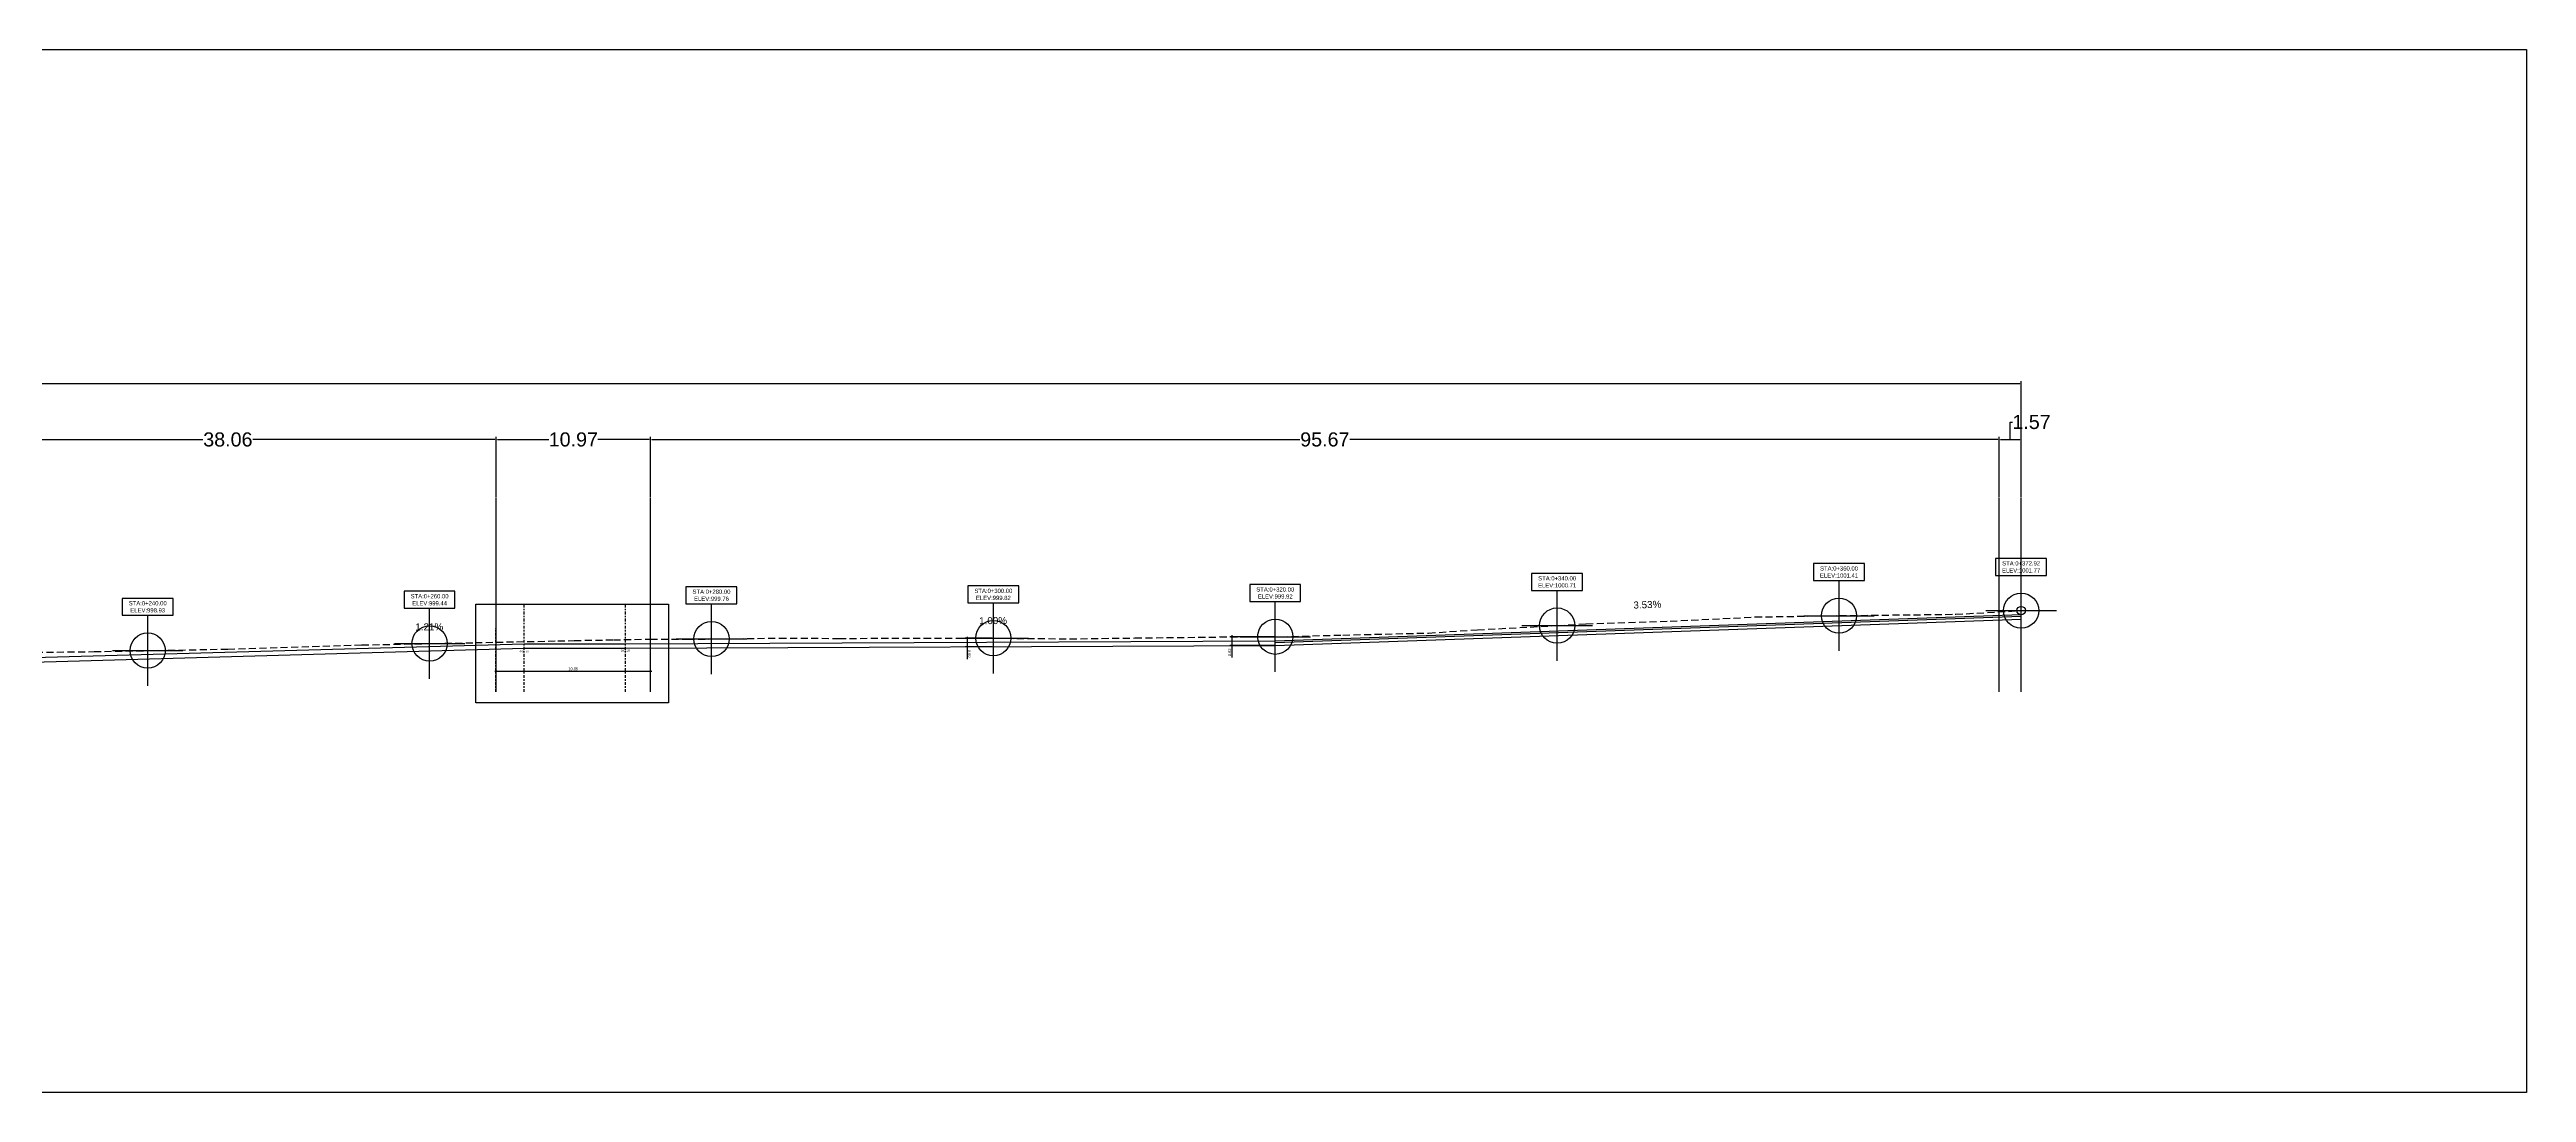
# Model space of a CAD drawing. Header units: metres. Extents: x -977055 to 805873, y -1033982 to 242021.
# Drawn here: x 1594.5 to 1770.3, y 959.3 to 1033.3 of the extents above; entities that cross this region are included whole.
import ezdxf

# ---------------------------------------------------------------- set-up
doc = ezdxf.new("R2010")
doc.units = ezdxf.units.M
doc.header["$PDMODE"] = 32
doc.header["$PDSIZE"] = 1.5
doc.linetypes.add('CENTRO1', pattern=[0.44, 0.2, -0.08, 0.08, -0.08])
doc.linetypes.add('DASHED', pattern=[0.75, 0.5, -0.25])
for name, color, linetype in [('12-CONDICIONES EXISTENTES', 2, 'Continuous'), ('C-ROAD-PROF', 1, 'DASHED'), ('C-ROAD-PROF-PROP', 150, 'Continuous'), ('C-ROAD-PROF-TEXT', 11, 'Continuous'), ('linea 1', 1, 'Continuous'), ('PUNTOS V', 4, 'Continuous')]:
    doc.layers.add(name, color=color, linetype=linetype)
doc.styles.add('CITY2', font='stylu.ttf', dxfattribs={"height": 0.2})
doc.styles.get("Standard").update_dxf_attribs({"font": 'arial.ttf'})
doc.dimstyles.new('Copia(2) de Standard', dxfattribs={"dimtxt": 1, "dimasz": 0.1, "dimexe": 0.18, "dimexo": 0.0625, "dimgap": 0.09, "dimtad": 0, "dimtih": 1, "dimtoh": 1, "dimzin": 0, "dimdsep": 46, "dimtxsty": 'Standard', "dimcen": 0.09, "dimadec": 0, "dimazin": 0, "dimtfac": 1, "dimtofl": 0, "dimtmove": 0, "dimatfit": 3, "dimfxl": 1, "dimtolj": 1, "dimtzin": 0, "dimarcsym": 0})
doc.dimstyles.new('COTAS2', dxfattribs={"dimtxt": 0.02, "dimasz": 0.1, "dimexe": 0.15, "dimexo": 0.08, "dimgap": 0.05, "dimtad": 1, "dimzin": 0, "dimdsep": 46, "dimtxsty": 'CITY2', "dimblk": 'ARCHTICK', "dimcen": 1, "dimdle": 0.1, "dimclrd": 1, "dimclre": 1, "dimclrt": 2, "dimadec": 0, "dimazin": 0, "dimtfac": 1, "dimtofl": 0, "dimtmove": 0, "dimatfit": 3, "dimldrblk": 'ARCHTICK', "dimfxl": 0.18, "dimtolj": 1, "dimtzin": 0, "dimarcsym": 0})

# ---------------------------------------------------------------- blocks, each defined once
blk = doc.blocks.new('*U2847')
at = {"layer": 'C-ROAD-PROF', "color": 1, "linetype": 'DASHED', "lineweight": -3}
for p, q in [((1776.05, 1201.77), (1781.73, 1202.07)), ((1781.73, 1202.07), (1783.76, 1202.2)), ((1783.76, 1202.2), (1789.72, 1202.39)), ((1789.72, 1202.39), (1795.74, 1202.68)), ((1795.74, 1202.68), (1801.74, 1202.78)), ((1801.74, 1202.78), (1809.94, 1202.87)), ((1809.94, 1202.87), (1809.94, 1202.87)), ((1809.94, 1202.87), (1809.96, 1202.87)), ((1809.96, 1202.87), (1809.98, 1202.87)), ((1809.98, 1202.87), (1814.62, 1203.13)), ((1677.89, 1200.22), (1687.38, 1200.4)), ((1687.38, 1200.4), (1696.89, 1200.7)), ((1696.89, 1200.7), (1702.02, 1200.8)), ((1702.02, 1200.8), (1704.94, 1200.86)), ((1704.94, 1200.86), (1706.41, 1200.89)), ((1706.41, 1200.89), (1707.87, 1200.92)), ((1707.87, 1200.92), (1710.79, 1200.98)), ((1710.79, 1200.98), (1711.96, 1201.01)), ((1711.96, 1201.01), (1714.74, 1201.06)), ((1714.74, 1201.06), (1717.37, 1201.11)), ((1717.37, 1201.11), (1717.37, 1201.11)), ((1717.37, 1201.11), (1720, 1201.11)), ((1720, 1201.11), (1721.97, 1201.12)), ((1721.97, 1201.12), (1726.53, 1201.18)), ((1726.53, 1201.18), (1730.75, 1201.16)), ((1730.75, 1201.16), (1736.78, 1201.18)), ((1736.78, 1201.18), (1741.11, 1201.18)), ((1741.11, 1201.18), (1747.13, 1201.13)), ((1747.13, 1201.13), (1751.74, 1201.19)), ((1751.74, 1201.19), (1757.77, 1201.26)), ((1757.77, 1201.26), (1762.1, 1201.28)), ((1762.1, 1201.28), (1766.5, 1201.4)), ((1766.5, 1201.4), (1772.57, 1201.54)), ((1772.57, 1201.54), (1776.05, 1201.77)), ((1776.05, 1201.77), (1776.05, 1201.77)), ((1466.9, 1198.48), (1470.4, 1198.76)), ((1470.4, 1198.76), (1477.4, 1198.73)), ((1477.4, 1198.73), (1486.18, 1198.8)), ((1486.18, 1198.8), (1491.56, 1198.78)), ((1491.56, 1198.78), (1496.94, 1198.75)), ((1496.94, 1198.75), (1505.71, 1198.82)), ((1505.71, 1198.82), (1508.97, 1199.04)), ((1508.97, 1199.04), (1509.56, 1199.08)), ((1509.56, 1199.08), (1510.16, 1199.08)), ((1510.16, 1199.08), (1515.21, 1199.05)), ((1515.21, 1199.05), (1520.18, 1199.05)), ((1520.18, 1199.05), (1520.79, 1199.05)), ((1520.79, 1199.05), (1521.39, 1199.05)), ((1521.39, 1199.05), (1530.28, 1198.98)), ((1530.28, 1198.98), (1539.76, 1198.88)), ((1539.76, 1198.88), (1549.29, 1198.85)), ((1549.29, 1198.85), (1559.25, 1198.83)), ((1559.25, 1198.83), (1564.36, 1198.92)), ((1559.25, 1198.83), (1559.25, 1198.83)), ((1564.36, 1198.92), (1569.9, 1198.97)), ((1569.9, 1198.97), (1569.96, 1198.97)), ((1569.96, 1198.97), (1569.96, 1198.97)), ((1569.96, 1198.97), (1569.97, 1198.97)), ((1569.97, 1198.97), (1570.03, 1198.97)), ((1570.03, 1198.97), (1579.48, 1199)), ((1579.48, 1199), (1588.96, 1199)), ((1588.96, 1199), (1598.47, 1199.17)), ((1598.47, 1199.17), (1607.98, 1199.29)), ((1607.98, 1199.29), (1613.56, 1199.34)), ((1613.56, 1199.34), (1619.16, 1199.35)), ((1619.16, 1199.35), (1628.66, 1199.46)), ((1628.66, 1199.46), (1638.16, 1199.55)), ((1638.16, 1199.55), (1647.67, 1199.69)), ((1647.67, 1199.69), (1657.11, 1199.95)), ((1657.11, 1199.95), (1657.17, 1199.95)), ((1657.17, 1199.95), (1657.23, 1199.96)), ((1657.23, 1199.96), (1662.78, 1200.02)), ((1662.78, 1200.02), (1668.23, 1200.11)), ((1668.23, 1200.11), (1668.37, 1200.12)), ((1668.37, 1200.12), (1668.51, 1200.12)), ((1668.51, 1200.12), (1677.89, 1200.22)), ((1441.72, 1197.77), (1441.91, 1197.77)), ((1441.91, 1197.77), (1447.93, 1197.98)), ((1447.93, 1197.98), (1456.25, 1198.27)), ((1456.25, 1198.27), (1461.85, 1198.39)), ((1461.85, 1198.39), (1466.9, 1198.48))]:
    blk.add_line(p, q, dxfattribs=at)
blk = doc.blocks.new('*U2860')
at = {"layer": 'C-ROAD-PROF-TEXT', "color": 11, "linetype": 'Continuous', "lineweight": -3}
for p, q in [((1679.89, 1204), (1679.89, 1202.8)), ((1683.5, 1204), (1679.89, 1204)), ((1683.5, 1202.8), (1683.5, 1204)), ((1679.89, 1202.8), (1683.5, 1202.8)), ((1681.7, 1197.8), (1681.7, 1202.8)), ((1679.2, 1200.3), (1684.2, 1200.3))]:
    blk.add_line(p, q, dxfattribs=at)
blk.add_circle((1681.7, 1200.3), 1.25, dxfattribs=at)
at = {"layer": 'C-ROAD-PROF-TEXT', "color": 11, "linetype": 'Continuous', "lineweight": -3, "insert": (1681.7, 1203), "char_height": 0.3, "attachment_point": 8}
blk.add_mtext('STA:0+240.00\\PELEV:998.93', dxfattribs=at)
blk = doc.blocks.new('*U2861')
at = {"layer": 'C-ROAD-PROF-TEXT', "color": 11, "linetype": 'Continuous', "lineweight": -3}
for p, q in [((1699.89, 1204.5), (1699.89, 1203.3)), ((1703.5, 1204.5), (1699.89, 1204.5)), ((1703.5, 1203.3), (1703.5, 1204.5)), ((1699.89, 1203.3), (1703.5, 1203.3)), ((1701.7, 1198.3), (1701.7, 1203.3)), ((1699.2, 1200.8), (1704.2, 1200.8))]:
    blk.add_line(p, q, dxfattribs=at)
blk.add_circle((1701.7, 1200.8), 1.25, dxfattribs=at)
at = {"layer": 'C-ROAD-PROF-TEXT', "color": 11, "linetype": 'Continuous', "lineweight": -3, "insert": (1701.7, 1203.5), "char_height": 0.3, "attachment_point": 8}
blk.add_mtext('STA:0+260.00\\PELEV:999.44', dxfattribs=at)
blk = doc.blocks.new('*U2862')
at = {"layer": 'C-ROAD-PROF-TEXT', "color": 11, "linetype": 'Continuous', "lineweight": -3}
for p, q in [((1719.89, 1204.82), (1719.89, 1203.62)), ((1723.5, 1204.82), (1719.89, 1204.82)), ((1723.5, 1203.62), (1723.5, 1204.82)), ((1719.89, 1203.62), (1723.5, 1203.62)), ((1721.7, 1198.62), (1721.7, 1203.62)), ((1719.2, 1201.12), (1724.2, 1201.12))]:
    blk.add_line(p, q, dxfattribs=at)
blk.add_circle((1721.7, 1201.12), 1.25, dxfattribs=at)
at = {"layer": 'C-ROAD-PROF-TEXT', "color": 11, "linetype": 'Continuous', "lineweight": -3, "insert": (1721.7, 1203.82), "char_height": 0.3, "attachment_point": 8}
blk.add_mtext('STA:0+280.00\\PELEV:999.76', dxfattribs=at)
blk = doc.blocks.new('*U2863')
at = {"layer": 'C-ROAD-PROF-TEXT', "color": 11, "linetype": 'Continuous', "lineweight": -3}
for p, q in [((1739.89, 1204.88), (1739.89, 1203.68)), ((1743.5, 1204.88), (1739.89, 1204.88)), ((1743.5, 1203.68), (1743.5, 1204.88)), ((1739.89, 1203.68), (1743.5, 1203.68)), ((1741.7, 1198.68), (1741.7, 1203.68)), ((1739.2, 1201.18), (1744.2, 1201.18))]:
    blk.add_line(p, q, dxfattribs=at)
blk.add_circle((1741.7, 1201.18), 1.25, dxfattribs=at)
at = {"layer": 'C-ROAD-PROF-TEXT', "color": 11, "linetype": 'Continuous', "lineweight": -3, "insert": (1741.7, 1203.88), "char_height": 0.3, "attachment_point": 8}
blk.add_mtext('STA:0+300.00\\PELEV:999.82', dxfattribs=at)
blk = doc.blocks.new('*U2864')
at = {"layer": 'C-ROAD-PROF-TEXT', "color": 11, "linetype": 'Continuous', "lineweight": -3}
for p, q in [((1759.89, 1204.98), (1759.89, 1203.78)), ((1763.5, 1204.98), (1759.89, 1204.98)), ((1763.5, 1203.78), (1763.5, 1204.98)), ((1759.89, 1203.78), (1763.5, 1203.78)), ((1761.7, 1198.78), (1761.7, 1203.78)), ((1759.2, 1201.28), (1764.2, 1201.28))]:
    blk.add_line(p, q, dxfattribs=at)
blk.add_circle((1761.7, 1201.28), 1.25, dxfattribs=at)
at = {"layer": 'C-ROAD-PROF-TEXT', "color": 11, "linetype": 'Continuous', "lineweight": -3, "insert": (1761.7, 1203.98), "char_height": 0.3, "attachment_point": 8}
blk.add_mtext('STA:0+320.00\\PELEV:999.92', dxfattribs=at)
blk = doc.blocks.new('*U2865')
at = {"layer": 'C-ROAD-PROF-TEXT', "color": 11, "linetype": 'Continuous', "lineweight": -3}
for p, q in [((1779.89, 1205.77), (1779.89, 1204.57)), ((1783.5, 1205.77), (1779.89, 1205.77)), ((1783.5, 1204.57), (1783.5, 1205.77)), ((1779.89, 1204.57), (1783.5, 1204.57)), ((1781.7, 1199.57), (1781.7, 1204.57)), ((1779.2, 1202.07), (1784.2, 1202.07))]:
    blk.add_line(p, q, dxfattribs=at)
blk.add_circle((1781.7, 1202.07), 1.25, dxfattribs=at)
at = {"layer": 'C-ROAD-PROF-TEXT', "color": 11, "linetype": 'Continuous', "lineweight": -3, "insert": (1781.7, 1204.77), "char_height": 0.3, "attachment_point": 8}
blk.add_mtext('STA:0+340.00\\PELEV:1000.71', dxfattribs=at)
blk = doc.blocks.new('*U2866')
at = {"layer": 'C-ROAD-PROF-TEXT', "color": 11, "linetype": 'Continuous', "lineweight": -3}
for p, q in [((1799.89, 1206.47), (1799.89, 1205.27)), ((1803.5, 1206.47), (1799.89, 1206.47)), ((1803.5, 1205.27), (1803.5, 1206.47)), ((1799.89, 1205.27), (1803.5, 1205.27)), ((1801.7, 1200.27), (1801.7, 1205.27)), ((1799.2, 1202.77), (1804.2, 1202.77))]:
    blk.add_line(p, q, dxfattribs=at)
blk.add_circle((1801.7, 1202.77), 1.25, dxfattribs=at)
at = {"layer": 'C-ROAD-PROF-TEXT', "color": 11, "linetype": 'Continuous', "lineweight": -3, "insert": (1801.7, 1205.47), "char_height": 0.3, "attachment_point": 8}
blk.add_mtext('STA:0+360.00\\PELEV:1001.41', dxfattribs=at)
blk = doc.blocks.new('*U2867')
at = {"layer": 'C-ROAD-PROF-TEXT', "color": 11, "linetype": 'Continuous', "lineweight": -3}
for p, q in [((1812.81, 1206.83), (1812.81, 1205.63)), ((1816.42, 1206.83), (1812.81, 1206.83)), ((1812.81, 1205.63), (1816.42, 1205.63)), ((1814.62, 1200.63), (1814.62, 1205.63)), ((1816.42, 1205.63), (1816.42, 1206.83)), ((1812.12, 1203.13), (1817.12, 1203.13))]:
    blk.add_line(p, q, dxfattribs=at)
blk.add_circle((1814.62, 1203.13), 1.25, dxfattribs=at)
at = {"layer": 'C-ROAD-PROF-TEXT', "color": 11, "linetype": 'Continuous', "lineweight": -3, "insert": (1814.62, 1205.83), "char_height": 0.3, "attachment_point": 8}
blk.add_mtext('STA:0+372.92\\PELEV:1001.77', dxfattribs=at)
blk = doc.blocks.new('*D2875')
at = {"layer": 'Defpoints', "color": 0, "transparency": 16777216}
for p in [(1626.23, 1005.63), (1588.17, 1001.46), (1626.23, 1001.46)]:
    blk.add_point(p, dxfattribs=at)
at = {"layer": 'linea 1', "color": 0, "lineweight": -2, "transparency": 16777216}
for p, q in [((1588.17, 1001.52), (1588.17, 1005.81)), ((1588.27, 1005.63), (1605.42, 1005.63)), ((1626.13, 1005.63), (1608.98, 1005.63)), ((1626.23, 1001.52), (1626.23, 1005.81))]:
    blk.add_line(p, q, dxfattribs=at)
at = {"layer": 'linea 1', "color": 0, "transparency": 16777216}
for points in [[(1588.27, 1005.64), (1588.27, 1005.61), (1588.17, 1005.63)], [(1626.13, 1005.64), (1626.13, 1005.61), (1626.23, 1005.63)]]:
    blk.add_solid(points, dxfattribs=at)
at = {"layer": 'linea 1', "color": 0, "transparency": 16777216, "insert": (1607.2, 1005.63), "char_height": 1, "attachment_point": 5}
blk.add_mtext('\\A1;38.06', dxfattribs=at)
blk = doc.blocks.new('*D2876')
at = {"layer": 'Defpoints', "color": 0, "transparency": 16777216}
for p in [(1637.19, 1005.63), (1626.23, 1001.46), (1637.19, 1001.46)]:
    blk.add_point(p, dxfattribs=at)
at = {"layer": 'linea 1', "color": 0, "lineweight": -2, "transparency": 16777216}
for p, q in [((1626.23, 1001.52), (1626.23, 1005.81)), ((1626.33, 1005.63), (1629.98, 1005.63)), ((1637.09, 1005.63), (1633.44, 1005.63)), ((1637.19, 1001.52), (1637.19, 1005.81))]:
    blk.add_line(p, q, dxfattribs=at)
at = {"layer": 'linea 1', "color": 0, "transparency": 16777216}
for points in [[(1626.33, 1005.64), (1626.33, 1005.61), (1626.23, 1005.63)], [(1637.09, 1005.64), (1637.09, 1005.61), (1637.19, 1005.63)]]:
    blk.add_solid(points, dxfattribs=at)
at = {"layer": 'linea 1', "color": 0, "transparency": 16777216, "insert": (1631.71, 1005.63), "char_height": 1, "attachment_point": 5}
blk.add_mtext('\\A1;10.97', dxfattribs=at)
blk = doc.blocks.new('*D2877')
at = {"layer": 'Defpoints', "color": 0, "transparency": 16777216}
for p in [(1732.87, 1005.63), (1637.19, 1001.46), (1732.87, 1001.46)]:
    blk.add_point(p, dxfattribs=at)
at = {"layer": 'linea 1', "color": 0, "lineweight": -2, "transparency": 16777216}
for p, q in [((1637.19, 1001.52), (1637.19, 1005.81)), ((1637.29, 1005.63), (1683.25, 1005.63)), ((1732.77, 1005.63), (1686.81, 1005.63)), ((1732.87, 1001.52), (1732.87, 1005.81))]:
    blk.add_line(p, q, dxfattribs=at)
at = {"layer": 'linea 1', "color": 0, "transparency": 16777216}
for points in [[(1637.29, 1005.64), (1637.29, 1005.61), (1637.19, 1005.63)], [(1732.77, 1005.64), (1732.77, 1005.61), (1732.87, 1005.63)]]:
    blk.add_solid(points, dxfattribs=at)
at = {"layer": 'linea 1', "color": 0, "transparency": 16777216, "insert": (1685.03, 1005.63), "char_height": 1, "attachment_point": 5}
blk.add_mtext('\\A1;95.67', dxfattribs=at)
blk = doc.blocks.new('*D2878')
at = {"layer": 'Defpoints', "color": 0, "transparency": 16777216}
for p in [(1734.44, 1005.63), (1732.87, 1001.46), (1734.44, 1001.46)]:
    blk.add_point(p, dxfattribs=at)
at = {"layer": 'linea 1', "color": 0, "lineweight": -2, "transparency": 16777216}
for p, q in [((1732.87, 1001.52), (1732.87, 1005.81)), ((1732.97, 1005.63), (1734.34, 1005.63)), ((1733.65, 1005.63), (1733.65, 1006.87)), ((1733.65, 1006.87), (1733.83, 1006.87)), ((1734.44, 1001.52), (1734.44, 1005.81))]:
    blk.add_line(p, q, dxfattribs=at)
at = {"layer": 'linea 1', "color": 0, "transparency": 16777216}
for points in [[(1732.97, 1005.64), (1732.97, 1005.61), (1732.87, 1005.63)], [(1734.34, 1005.64), (1734.34, 1005.61), (1734.44, 1005.63)]]:
    blk.add_solid(points, dxfattribs=at)
at = {"layer": 'linea 1', "color": 0, "transparency": 16777216, "insert": (1735.17, 1006.87), "char_height": 1, "attachment_point": 5}
blk.add_mtext('\\A1;1.57', dxfattribs=at)
blk = doc.blocks.new('*D2879')
at = {"layer": 'Defpoints', "color": 0, "transparency": 16777216}
for p in [(1734.44, 1009.59), (1361.51, 1001.46), (1734.44, 1001.46)]:
    blk.add_point(p, dxfattribs=at)
at = {"layer": 'linea 1', "color": 0, "lineweight": -2, "transparency": 16777216}
for p, q in [((1361.51, 1001.52), (1361.51, 1009.77)), ((1361.61, 1009.59), (1545.81, 1009.59)), ((1734.34, 1009.59), (1550.14, 1009.59)), ((1734.44, 1001.52), (1734.44, 1009.77))]:
    blk.add_line(p, q, dxfattribs=at)
at = {"layer": 'linea 1', "color": 0, "transparency": 16777216}
for points in [[(1361.61, 1009.61), (1361.61, 1009.58), (1361.51, 1009.59)], [(1734.34, 1009.61), (1734.34, 1009.58), (1734.44, 1009.59)]]:
    blk.add_solid(points, dxfattribs=at)
at = {"layer": 'linea 1', "color": 0, "transparency": 16777216, "insert": (1547.97, 1009.59), "char_height": 1, "attachment_point": 5}
blk.add_mtext('\\A1;372.93', dxfattribs=at)
blk = doc.blocks.new('_ArchTick')
at = {"color": 0, "linetype": 'ByBlock', "const_width": 0.15}
blk.add_lwpolyline([(-0.5, -0.5), (0.5, 0.5)], dxfattribs=at)
blk = doc.blocks.new('*D4029')
at = {"layer": '12-CONDICIONES EXISTENTES', "color": 1, "lineweight": -2, "transparency": 16777216}
blk.add_line((1626.13, 989.2), (1637.28, 989.2), dxfattribs=at)
at = {"layer": '12-CONDICIONES EXISTENTES', "color": 1, "linetype": 'Continuous', "lineweight": -2, "transparency": 16777216}
for p, q in [((1626.23, 987.8), (1626.23, 989.35)), ((1637.18, 987.8), (1637.18, 989.35))]:
    blk.add_line(p, q, dxfattribs=at)
at = {"layer": 'Defpoints', "color": 0, "transparency": 16777216}
for p in [(1626.23, 987.72), (1637.18, 989.2), (1637.18, 987.72)]:
    blk.add_point(p, dxfattribs=at)
at = {"layer": '12-CONDICIONES EXISTENTES', "color": 1, "lineweight": -2, "transparency": 16777216, "xscale": 0.1, "yscale": 0.1, "zscale": 0.1, "rotation": 180}
blk.add_blockref('_ArchTick', (1626.23, 989.2), dxfattribs=at)
at = {"layer": '12-CONDICIONES EXISTENTES', "color": 1, "lineweight": -2, "transparency": 16777216, "xscale": 0.1, "yscale": 0.1, "zscale": 0.1}
blk.add_blockref('_ArchTick', (1637.18, 989.2), dxfattribs=at)
at = {"layer": '12-CONDICIONES EXISTENTES', "color": 2, "transparency": 16777216, "insert": (1631.7, 989.36), "char_height": 0.2, "attachment_point": 5, "style": 'CITY2'}
blk.add_mtext('\\A1;10.95', dxfattribs=at)
blk = doc.blocks.new('*D4766')
at = {"layer": '12-CONDICIONES EXISTENTES', "color": 1, "linetype": 'Continuous', "lineweight": -2, "transparency": 16777216}
for p, q in [((1661.43, 991.54), (1659.51, 991.53)), ((1661.43, 990.93), (1659.51, 990.93))]:
    blk.add_line(p, q, dxfattribs=at)
at = {"layer": '12-CONDICIONES EXISTENTES', "color": 1, "lineweight": -2, "transparency": 16777216}
for p, q in [((1659.65, 991.63), (1659.66, 990.93)), ((1659.66, 990.93), (1659.66, 990.06))]:
    blk.add_line(p, q, dxfattribs=at)
at = {"layer": 'Defpoints', "color": 0, "transparency": 16777216}
for p in [(1661.51, 991.54), (1659.66, 990.93), (1661.51, 990.94)]:
    blk.add_point(p, dxfattribs=at)
at = {"layer": '12-CONDICIONES EXISTENTES', "color": 1, "lineweight": -2, "transparency": 16777216, "xscale": 0.1, "yscale": 0.1, "zscale": 0.1}
for p, rotation in [((1659.66, 991.53), 90.25346800070959), ((1659.66, 990.93), 270.2534680007096)]:
    blk.add_blockref('_ArchTick', p, dxfattribs=dict(at, rotation=rotation))
at = {"layer": '12-CONDICIONES EXISTENTES', "color": 2, "transparency": 16777216, "insert": (1659.81, 990.44), "char_height": 0.2, "attachment_point": 5, "rotation": 270.2535, "style": 'CITY2'}
blk.add_mtext('\\A1;0.60', dxfattribs=at)
blk = doc.blocks.new('*D4767')
at = {"layer": '12-CONDICIONES EXISTENTES', "color": 1, "linetype": 'Continuous', "lineweight": -2, "transparency": 16777216}
for p, q in [((1681.43, 991.64), (1678.28, 991.64)), ((1681.43, 991.02), (1678.28, 991.02))]:
    blk.add_line(p, q, dxfattribs=at)
at = {"layer": '12-CONDICIONES EXISTENTES', "color": 1, "lineweight": -2, "transparency": 16777216}
for p, q in [((1678.43, 991.74), (1678.43, 991.02)), ((1678.43, 991.02), (1678.43, 990.17))]:
    blk.add_line(p, q, dxfattribs=at)
at = {"layer": 'Defpoints', "color": 0, "transparency": 16777216}
for p in [(1681.51, 991.64), (1678.43, 991.02), (1681.51, 991.02)]:
    blk.add_point(p, dxfattribs=at)
at = {"layer": '12-CONDICIONES EXISTENTES', "color": 1, "lineweight": -2, "transparency": 16777216, "xscale": 0.1, "yscale": 0.1, "zscale": 0.1}
for p, rotation in [((1678.43, 991.64), 90), ((1678.43, 991.02), 270)]:
    blk.add_blockref('_ArchTick', p, dxfattribs=dict(at, rotation=rotation))
at = {"layer": '12-CONDICIONES EXISTENTES', "color": 2, "transparency": 16777216, "insert": (1678.28, 990.54), "char_height": 0.2, "attachment_point": 5, "rotation": 90, "style": 'CITY2'}
blk.add_mtext('\\A1;0.62', dxfattribs=at)

msp = doc.modelspace()

# ---------------------------------------------------------------- linework, layer by layer
msp.add_circle((1734.42962, 993.49493), 0.3)
at = {"layer": '12-CONDICIONES EXISTENTES', "color": 1}
for points in [[(1635.41971, 991.13986), (1681.51459, 991.34378)], [(1628.22112, 991.13986), (1635.42112, 991.13986)], [(1628.22112, 990.81986), (1635.42112, 990.81986)], [(1635.42112, 990.81986), (1681.51601, 991.02378)]]:
    msp.add_lwpolyline(points, dxfattribs=at)
at = {"layer": 'C-ROAD-PROF-PROP', "color": 150, "linetype": 'Continuous', "lineweight": -3, "ltscale": 2}
for p, q in [((1681.50876, 991.34372), (1734.42962, 993.21093)), ((1681.51148, 991.22375), (1734.43386, 993.091)), ((1681.51601, 991.02378), (1734.44091, 992.89113))]:
    msp.add_line(p, q, dxfattribs=at)
at = {"layer": 'linea 1'}
for points in [[(1626.22852, 987.72192), (1626.22852, 1001.46243)], [(1637.19352, 987.72192), (1637.19352, 1001.46243)], [(1732.86692, 987.72192), (1732.86692, 1001.46243)], [(1734.43882, 987.72192), (1734.43882, 1001.46243)]]:
    msp.add_lwpolyline(points, dxfattribs=at)
msp.add_lwpolyline([(1624.78864, 993.9397), (1638.45989, 993.9397), (1638.45989, 986.96033), (1624.78864, 986.96033)], close=True, dxfattribs=at)
at = {"layer": 'linea 1', "color": 2, "linetype": 'CENTRO1'}
for points in [[(1628.22112, 987.72192), (1628.22112, 993.9397)], [(1635.42112, 987.72192), (1635.42112, 993.9397)], [(1626.21832, 987.72192), (1626.21832, 992.2467)], [(1637.17832, 987.72192), (1637.17832, 992.2467)], [(1732.86692, 987.72192), (1732.86692, 992.2467)]]:
    msp.add_lwpolyline(points, dxfattribs=at)
at = {"layer": 'PUNTOS V', "color": 1}
for p, q in [((1586.13211, 989.95443), (1628.21211, 991.13974)), ((1586.14112, 989.63456), (1628.22112, 990.81986))]:
    msp.add_line(p, q, dxfattribs=at)
msp.add_lwpolyline([(1306.53744, 1033.29717), (1770.28448, 1033.29717), (1770.28448, 959.30984), (1306.53744, 959.30984)], close=True, dxfattribs=at)

# ---------------------------------------------------------------- block references
at = {"layer": 'C-ROAD-PROF', "color": 1, "linetype": 'DASHED', "lineweight": -3}
msp.add_blockref('*U2847', (-80.18772, -209.63845), dxfattribs=at)
at = {"layer": 'C-ROAD-PROF-TEXT', "color": 11, "linetype": 'Continuous', "lineweight": -3}
for name in ['*U2866', '*U2867', '*U2861', '*U2862', '*U2863', '*U2864', '*U2865', '*U2860']:
    msp.add_blockref(name, (-80.18772, -209.63845), dxfattribs=at)

# ---------------------------------------------------------------- texts
at = {"layer": 'C-ROAD-PROF-TEXT', "color": 11, "linetype": 'Continuous', "lineweight": -3, "attachment_point": 8}
for s, insert, char_height, rotation in [('{\\fArial|b0|i0|c0|p34;\\C2;1.00%}', (1661.49425, 992.5281), 0.5, 0.5745164), ('{\\fArial|b0|i0|c0|p34;\\C2;3.53%}', (1707.92036, 993.66147), 0.5, 2.0207273), ('{\\fArial|b0|i0|c0|p34;\\C2;1.21%}', (1621.49082, 992.08629), 0.5, 0.6910034), ('{\\C2;999.10}', (1628.22112, 990.50066), 0.15, 0.5711077), ('{\\C2;999.10}', (1635.39502, 990.58648), 0.15, 0.5711077)]:
    msp.add_mtext(s, dxfattribs=dict(at, insert=insert, char_height=char_height, rotation=rotation))

# ---------------------------------------------------------------- dimensions: what is measured, and where the dimension line sits
at = {"layer": '12-CONDICIONES EXISTENTES', "color": 1}
for p1, p2, distance, picture, middle in [((1661.50752, 991.53737), (1661.51019, 990.93528), -1.85243, '*D4766', (1659.81438, 990.44205)), ((1681.50752, 991.64372), (1681.50752, 991.02374), -3.07607, '*D4767', (1678.27699, 990.5449))]:
    dim = msp.add_aligned_dim(p1=p1, p2=p2, distance=distance, dimstyle='COTAS2', dxfattribs=at)
    dim.commit()
    dim.dimension.update_dxf_attribs({"geometry": picture, "text_midpoint": middle})
dim = msp.add_linear_dim(base=(1637.17832, 989.2005), p1=(1626.22852, 987.72192), p2=(1637.17832, 987.72192), dimstyle='COTAS2', dxfattribs=at)
dim.commit()
dim.dimension.update_dxf_attribs({"geometry": '*D4029', "text_midpoint": (1631.70342, 989.35555)})
at = {"layer": 'linea 1'}
dim = msp.add_aligned_dim(p1=(1361.50752, 1001.46243), p2=(1734.43882, 1001.46243), distance=8.13025, dimstyle='Copia(2) de Standard', dxfattribs=at)
dim.commit()
dim.dimension.update_dxf_attribs({"geometry": '*D2879', "text_midpoint": (1547.97317, 1009.59268)})
for base, p1, p2, picture, middle in [((1734.43882, 1005.62741), (1732.86692, 1001.46243), (1734.43882, 1001.46243), '*D2878', (1733.92287, 1006.87355)), ((1626.22852, 1005.62741), (1588.16912, 1001.46243), (1626.22852, 1001.46243), '*D2875', (1607.19882, 1005.62741)), ((1637.1935214449, 1005.6274065064), (1626.2285214449, 1001.4624278004), (1637.1935214449, 1001.4624278004), '*D2876', (1631.7110214449, 1005.6274065064)), ((1732.86692, 1005.62741), (1637.19352, 1001.46243), (1732.86692, 1001.46243), '*D2877', (1685.03022, 1005.62741))]:
    dim = msp.add_linear_dim(base=base, p1=p1, p2=p2, angle=180, dimstyle='Copia(2) de Standard', override={"dimtmove": 1}, dxfattribs=at)
    dim.commit()
    dim.dimension.update_dxf_attribs({"geometry": picture, "text_midpoint": middle})

doc.saveas('drawing.dxf')
